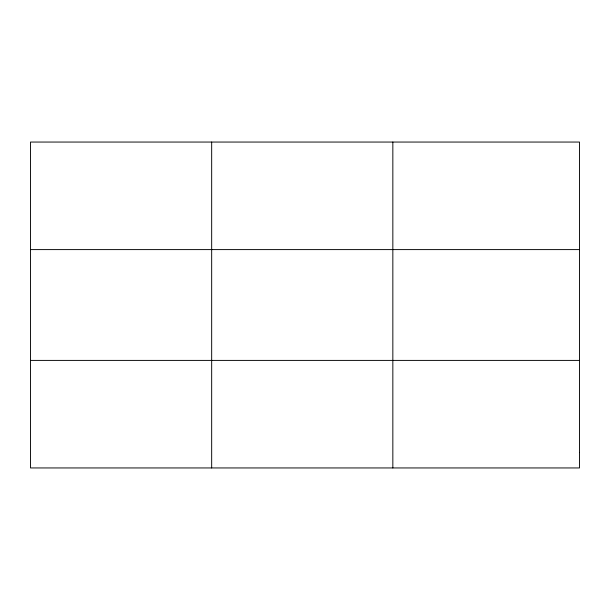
<?xml version="1.0" encoding="UTF-8"?>
<svg xmlns="http://www.w3.org/2000/svg" width="610" height="610" viewBox="0 0 610 610"><rect width="100%" height="100%" fill="white"/><g stroke="black" fill="none" stroke-linecap="round" stroke-linejoin="round"><path stroke-width="0.91" d="M211.67 467.946L211.67 142.054M392.84 467.946L392.84 142.054M30.5 249.597L579.5 249.597M30.5 360.403L579.5 360.403M579.5 452.582L579.5 467.946L30.5 467.946L30.5 142.054L579.5 142.054L579.5 452.582"/></g></svg>
